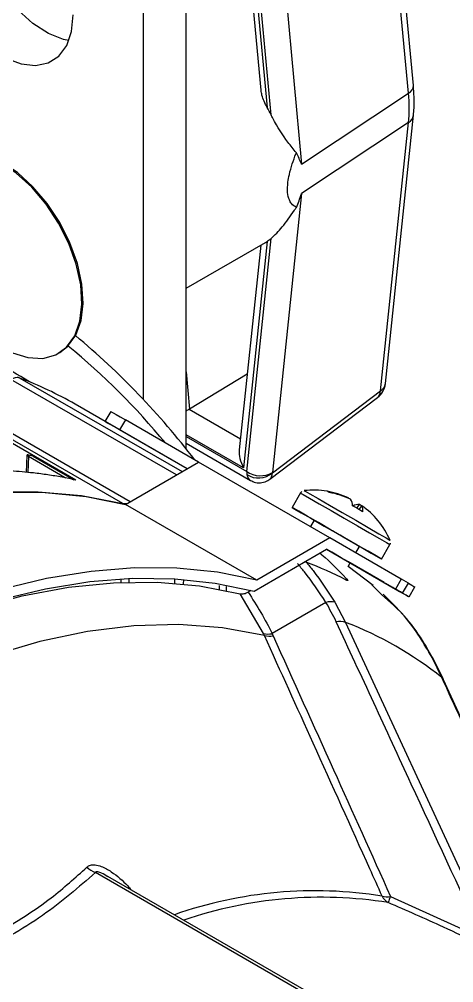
# Model space of a CAD drawing. Extents: x 8 to 113, y 0 to 87.
# Drawn here: x 20.174 to 21.531, y 69.723 to 72.732 of the extents above; entities that cross this region are included whole.
import ezdxf

# ---------------------------------------------------------------- set-up
doc = ezdxf.new("R2010")
doc.units = 0
doc.header["$MEASUREMENT"] = 0
doc.layers.add('OBJECT', color=7, linetype='CONTINUOUS')

msp = doc.modelspace()

# ---------------------------------------------------------------- linework, layer by layer
at = {"layer": 'OBJECT'}
for p, q in [((20.695, 71.3904), (20.695, 77.1305)), ((20.5621, 71.5443), (20.5621, 77.0537)), ((21.4049, 72.5253), (21.3172, 73.4649)), ((21.3895, 72.5018), (21.3018, 73.4413)), ((20.8741, 73.2498), (20.9481, 72.457)), ((20.9604, 72.4336), (20.8843, 73.2495)), ((20.9644, 73.2564), (21.0556, 72.2798)), ((20.8609, 73.2389), (20.9289, 72.5104)), ((21.0556, 72.2798), (21.3895, 72.5018)), ((21.3895, 72.4096), (21.0556, 72.1876)), ((21.3018, 71.5713), (21.3895, 72.4096)), ((21.3171, 71.594), (21.4048, 72.4323)), ((21.0556, 72.1876), (20.9644, 71.3163)), ((20.8843, 71.3196), (20.9604, 72.0476)), ((20.695, 71.892), (20.9428, 72.0351)), ((20.9281, 72.0266), (20.8612, 71.3874)), ((20.9481, 72.0384), (20.8741, 71.331)), ((20.9427, 72.0352), (20.9481, 72.0384)), ((20.297, 71.6888), (20.3005, 71.6909)), ((20.695, 71.6308), (20.7058, 71.5148)), ((20.6647, 71.3089), (20.1483, 71.607)), ((20.1762, 71.6115), (20.1702, 71.6143)), ((20.1762, 71.6115), (20.6825, 71.3192)), ((20.886, 71.6241), (20.7058, 71.5148)), ((20.9644, 71.3152), (21.3018, 71.5713)), ((20.9565, 71.2956), (21.2927, 71.5508)), ((20.698, 71.3281), (20.3485, 71.5299)), ((20.4598, 71.5072), (20.4418, 71.476)), ((20.7051, 71.5143), (20.8649, 71.4221)), ((20.4978, 71.2192), (20.054, 71.4753)), ((20.0796, 71.4806), (20.5208, 71.2259)), ((20.5056, 71.4808), (20.4876, 71.4496)), ((20.734, 71.3489), (20.5056, 71.4808)), ((20.3512, 71.2928), (20.0601, 71.4609)), ((20.698, 71.3281), (20.4876, 71.4496)), ((20.8741, 71.331), (20.695, 71.4345)), ((20.695, 71.4288), (20.8843, 71.3196)), ((20.695, 71.4077), (20.8958, 71.2918)), ((20.1983, 71.3707), (20.1958, 71.317)), ((20.2028, 71.367), (20.2005, 71.3166)), ((20.2028, 71.367), (20.3155, 71.3021)), ((20.2167, 71.3678), (20.3449, 71.2941)), ((20.5054, 71.217), (20.734, 71.3489)), ((21.1441, 71.1122), (20.734, 71.3489)), ((21.0525, 71.2525), (21.0263, 71.2072)), ((21.2017, 71.2369), (21.2014, 71.2362)), ((20.5091, 71.2191), (20.4978, 71.2192)), ((20.4978, 71.2189), (20.4978, 71.2192)), ((20.9156, 70.9802), (20.5054, 71.217)), ((21.2281, 71.2048), (21.2362, 71.2169)), ((21.2433, 71.2129), (21.2347, 71.201)), ((21.2428, 71.2123), (21.2362, 71.2169)), ((21.0947, 71.1677), (21.0831, 71.1474)), ((21.1441, 71.1122), (20.9156, 70.9802)), ((21.3666, 70.9837), (21.1441, 71.1122)), ((21.2251, 71.0654), (21.2368, 71.0857)), ((21.3052, 71.0462), (21.3314, 71.0915)), ((20.9073, 70.9461), (21.1336, 71.0767)), ((21.1336, 71.0767), (21.3486, 70.9525)), ((21.07, 71.0365), (21.0648, 71.037)), ((21.2006, 71.0231), (21.2071, 71.0342)), ((21.2793, 70.9635), (21.2008, 71.0234)), ((21.313, 70.973), (21.2071, 71.0342)), ((20.4922, 70.9733), (20.4925, 70.9843)), ((20.5176, 70.9741), (20.5178, 70.9856)), ((20.6595, 70.9704), (20.6598, 70.9845)), ((20.6874, 70.9679), (20.6877, 70.9826)), ((20.7992, 70.9496), (20.7992, 70.9638)), ((21.1955, 70.9801), (21.1953, 70.9857)), ((21.3065, 70.9349), (21.275, 70.9656)), ((21.313, 70.973), (21.313, 70.973)), ((21.3666, 70.9837), (21.3486, 70.9525)), ((21.3711, 70.9395), (21.3891, 70.9707)), ((20.8202, 70.9604), (20.8202, 70.9458)), ((20.9365, 70.814), (20.8639, 70.9378)), ((20.8968, 70.9478), (20.8888, 70.9432)), ((21.3452, 70.9545), (21.3449, 70.9547)), ((21.391, 70.9281), (21.409, 70.9592)), ((21.1318, 70.9103), (20.9634, 70.8131)), ((21.1595, 70.9116), (21.1932, 70.8484)), ((21.1932, 70.8484), (21.6616, 69.8332)), ((20.9394, 70.8077), (20.9365, 70.814)), ((21.4935, 70.6759), (21.4629, 70.7384)), ((21.858, 69.8807), (21.4987, 70.6694)), ((23.5414, 68.2608), (20.4126, 70.067)), ((23.5566, 68.2621), (20.4512, 70.0548)), ((21.3331, 69.9924), (21.6202, 69.8622))]:
    msp.add_line(p, q, dxfattribs=at)
at = {"layer": 'OBJECT', "flags": 128}
for points in [[(20.3294, 72.6661), (20.3126, 72.6695), (20.2651, 72.688), (20.217, 72.7188), (20.1706, 72.7604), (20.128, 72.811), (20.0913, 72.8682), (20.0622, 72.9293), (20.042, 72.9915), (20.0316, 73.0518), (20.0316, 73.1074), (20.042, 73.1558), (20.0438, 73.1607)], [(19.9951, 72.7343), (20.0377, 72.6837), (20.0841, 72.642), (20.1322, 72.6112), (20.1797, 72.5928), (20.2244, 72.5876), (20.2643, 72.5958), (20.2974, 72.617), (20.3223, 72.6503), (20.3376, 72.6942), (20.3429, 72.7465)], [(20.3005, 72.0974), (20.2615, 72.1566), (20.2169, 72.2093), (20.1684, 72.2533), (20.1182, 72.2867), (20.0683, 72.3082), (20.0206, 72.3169), (19.9772, 72.3124), (19.9485, 72.3006)], [(20.297, 72.0953), (20.258, 72.1546), (20.2133, 72.2073), (20.1649, 72.2512), (20.1147, 72.2847), (20.0647, 72.3061), (20.0171, 72.3148), (19.9737, 72.3104), (19.9363, 72.293), (19.9065, 72.2633), (19.8855, 72.2226), (19.8741, 72.1728)], [(20.1527, 71.6903), (20.2015, 71.6752), (20.2473, 71.6731), (20.2879, 71.6841), (20.3216, 71.7077), (20.3472, 71.7431), (20.3635, 71.7887), (20.3698, 71.8428), (20.366, 71.903), (20.3521, 71.9669), (20.3288, 72.0319), (20.297, 72.0953)], [(20.3005, 71.6909), (20.3252, 71.7098), (20.3507, 71.7452), (20.367, 71.7908), (20.3734, 71.8448), (20.3695, 71.905), (20.3557, 71.9689), (20.3324, 72.0339), (20.3005, 72.0974)], [(20.4598, 71.5072), (20.4614, 71.5063), (20.467, 71.503), (20.4765, 71.4975), (20.4896, 71.49), (20.5056, 71.4808)], [(20.4876, 71.4496), (20.4716, 71.4589), (20.4585, 71.4664), (20.449, 71.4719), (20.4434, 71.4751), (20.4419, 71.476), (20.4445, 71.4745), (20.4508, 71.4708)], [(17.7274, 69.6198), (17.8567, 69.7945), (17.9915, 69.9622), (18.131, 70.1223), (18.2748, 70.2742), (18.4222, 70.4171), (18.5725, 70.5504), (18.7252, 70.6737), (18.8795, 70.7862), (19.0348, 70.8876), (19.1904, 70.9775), (19.3457, 71.0554), (19.5, 71.121), (19.6527, 71.174), (19.803, 71.2142), (19.9504, 71.2415), (20.0941, 71.2556), (20.2337, 71.2566), (20.3684, 71.2444), (20.4978, 71.2192)], [(19.4171, 71.0838), (19.563, 71.1413), (19.7072, 71.1873), (19.849, 71.2218), (19.9881, 71.2445), (20.1238, 71.2554), (20.2556, 71.2544), (20.383, 71.2416), (20.5054, 71.217)], [(21.0525, 71.2525), (21.0527, 71.2524), (21.0609, 71.2476), (21.0808, 71.2361), (21.1106, 71.2189), (21.1476, 71.1976), (21.1885, 71.1739), (21.2298, 71.1501), (21.2676, 71.1283), (21.2988, 71.1103), (21.3204, 71.0978), (21.3307, 71.0919), (21.3314, 71.0915)], [(21.0639, 71.2599), (21.0665, 71.2584), (21.0812, 71.2499), (21.1073, 71.2348), (21.1423, 71.2146), (21.1827, 71.1913), (21.2246, 71.1671), (21.2639, 71.1444), (21.2968, 71.1254), (21.32, 71.112), (21.3312, 71.1055), (21.3321, 71.105)], [(21.1552, 71.1328), (21.1483, 71.1367), (21.1083, 71.1598), (21.0734, 71.18), (21.0467, 71.1954), (21.0306, 71.2047), (21.0265, 71.2071), (21.0348, 71.2023), (21.0547, 71.1908), (21.0844, 71.1736), (21.1214, 71.1523), (21.1624, 71.1286), (21.2036, 71.1048), (21.2415, 71.083), (21.2726, 71.065), (21.2943, 71.0525), (21.3045, 71.0466), (21.3024, 71.0478), (21.3024, 71.0478)], [(21.0947, 71.1677), (21.0962, 71.1669), (21.1069, 71.1607), (21.1265, 71.1493), (21.1522, 71.1345), (21.1799, 71.1185), (21.2054, 71.1038), (21.225, 71.0925), (21.2355, 71.0864), (21.2368, 71.0857)], [(21.3024, 71.0478), (21.2882, 71.056), (21.263, 71.0705), (21.2293, 71.09), (21.1899, 71.1127), (21.1763, 71.1206)], [(21.2071, 71.0342), (21.2159, 71.0291), (21.215, 71.0296), (21.2022, 71.0371), (21.1792, 71.0503), (21.1497, 71.0673), (21.1336, 71.0767)], [(20.9156, 70.9802), (20.7931, 71.0049), (20.6657, 71.0177), (20.5339, 71.0186), (20.3982, 71.0077), (20.2592, 70.985), (20.1173, 70.9506), (19.9731, 70.9045), (19.8272, 70.847)], [(19.6255, 70.7206), (19.7365, 70.7752), (19.8874, 70.8395), (20.0367, 70.8915), (20.1838, 70.931), (20.3279, 70.958), (20.4686, 70.9721), (20.6052, 70.9735), (20.7372, 70.9621), (20.8639, 70.9378)], [(19.8272, 70.8174), (19.9721, 70.8742), (20.1153, 70.9196), (20.2562, 70.9535), (20.3942, 70.9757), (20.5288, 70.986), (20.6596, 70.9845), (20.7859, 70.9712), (20.9073, 70.9461)], [(21.313, 70.973), (21.3099, 70.9748), (21.3097, 70.9749), (21.3125, 70.9734), (21.3177, 70.9704), (21.3246, 70.9663), (21.3322, 70.962), (21.3393, 70.9579), (21.3449, 70.9547)], [(21.3891, 70.9707), (21.3821, 70.9747), (21.3745, 70.9791), (21.3674, 70.9832), (21.3666, 70.9837)], [(21.3891, 70.9707), (21.3996, 70.9647), (21.4063, 70.9608), (21.4089, 70.9593), (21.409, 70.9592)], [(21.3711, 70.9395), (21.3641, 70.9435), (21.3565, 70.9479), (21.3494, 70.952), (21.3439, 70.9552), (21.3408, 70.957), (21.3406, 70.9571), (21.3434, 70.9555), (21.3486, 70.9525)], [(21.3452, 70.9545), (21.3612, 70.9452), (21.3743, 70.9377), (21.3838, 70.9322), (21.3894, 70.929), (21.3909, 70.9281), (21.3883, 70.9296), (21.3816, 70.9335), (21.3711, 70.9395)], [(20.9394, 70.8077), (20.8089, 70.8315), (20.6729, 70.8416), (20.532, 70.8379), (20.3868, 70.8203), (20.238, 70.7891), (20.0863, 70.7443), (19.9324, 70.6862), (19.7771, 70.6151), (19.621, 70.5311), (19.465, 70.4349), (19.3096, 70.3267), (19.1558, 70.2072), (19.0041, 70.0768), (18.8553, 69.9362), (18.7101, 69.7861), (18.5691, 69.6271), (18.4331, 69.46), (18.3027, 69.2856)]]:
    msp.add_lwpolyline(points, dxfattribs=at)
at = {"layer": 'OBJECT'}
for centre, radius, start, end in [((21.3788, 72.5255), 0.026, 294.2226, 359.614), ((20.3823, 72.1444), 0.6464, 26.5711, 28.915), ((21.3735, 72.4369), 0.0317, 300.4889, 351.8292), ((20.8785, 72.1445), 0.1268, 303.2754, 310.2183), ((18.8166, 69.9017), 2.3968, 37.3537, 50.231), ((19.585, 70.6008), 1.1763, 58.1046, 70.4666), ((18.9674, 70.0452), 2.1505, 39.3495, 50.7911), ((20.167, 71.5795), 0.0333, 74.0154, 124.2943), ((19.7592, 70.5083), 1.1794, 60.0189, 69.2913), ((21.2549, 71.6005), 0.0625, 307.2002, 354.0272), ((21.2764, 71.5703), 0.0254, 309.8639, 2.2971), ((21.2857, 71.5986), 0.0317, 300.4904, 351.793), ((20.927, 71.3826), 0.0762, 235.86, 299.4151), ((20.921, 71.3671), 0.0677, 237.9145, 309.8875), ((21.0921, 70.999), 0.2624, 80.5142, 96.1668), ((21.0938, 71.0105), 0.2508, 64.5169, 80.4965), ((21.1324, 71.2454), 0.0128, 42.7925, 77.2465), ((21.0985, 71.0013), 0.2564, 64.5402, 80.2857), ((21.1786, 71.2136), 0.0357, 357.7094, 32.5645), ((21.0776, 70.9381), 0.3063, 56.5086, 63.4898), ((21.2347, 71.1812), 0.0358, 87.4645, 122.2963), ((21.2192, 71.1988), 0.0279, 349.1259, 30.3636), ((21.1011, 71.0062), 0.2508, 39.5018, 55.4818), ((21.0921, 70.999), 0.2624, 23.8332, 39.4846), ((20.6555, 69.9472), 1.1655, 62.4197, 69.1688), ((21.148, 70.8622), 0.0507, 76.9721, 108.6342), ((21.1748, 70.7966), 0.055, 70.4716, 101.591), ((20.7899, 69.7993), 1.124, 51.2502, 68.974), ((20.9519, 70.8705), 0.0586, 254.7597, 281.3144), ((20.9557, 70.8645), 0.0591, 253.9561, 280.4929), ((21.4478, 70.7206), 0.0233, 27.8973, 49.7434), ((21.4833, 70.6621), 0.0171, 25.3678, 53.6843), ((20.4395, 70.1419), 0.0796, 226.9461, 250.2256), ((21.0981, 68.6768), 1.3331, 80.9782, 109.2612), ((21.1175, 68.6642), 1.3255, 80.9583, 108.9089), ((21.3509, 70.0152), 0.0489, 206.4599, 239.1153), ((21.3225, 70.0522), 0.0608, 255.4103, 280.1269), ((21.6091, 69.8761), 0.2995, 157.1476, 161.0741)]:
    msp.add_arc(centre, radius, start, end, dxfattribs=at)
for centre, major_axis, ratio, start_param, end_param in [((21.0345, 72.6571), (-0.2542, 0.4311), 0.582405, 3.807567, 4.033905), ((20.6739, 71.4915), (0.0521, 0.0334), 0.049063, 0.897939, 1.12299), ((20.6695, 71.5392), (0.0548, 0.0042), 0.631769, 5.369896, 5.387349), ((20.913, 71.3535), (-0.0335, 0.0656), 0.609076, 0.753595, 1.602518), ((20.9281, 71.3453), (0.0315, 0.054), 0.564605, 2.358615, 2.564739), ((20.9227, 71.3484), (0.0254, 0.0574), 0.506157, 2.507893, 3.086563), ((20.9227, 71.3484), (-0.0325, 0.0537), 0.485137, 3.193113, 3.790017), ((20.9693, 71.3195), (0.00396, 0.00637), 0.47059, 2.371321, 2.577444)]:
    msp.add_ellipse(centre, major_axis=major_axis, ratio=ratio, start_param=start_param, end_param=end_param, dxfattribs=at)
for points, knots in [([(20.9481, 72.457), (20.9415, 72.4696), (20.9322, 72.4873), (20.93, 72.5053), (20.9294, 72.5105)], [0, 0, 0, 0, 0.711482, 1, 1, 1, 1]), ([(21.4048, 72.4323), (21.4055, 72.4398), (21.4082, 72.4697), (21.4063, 72.5015), (21.4049, 72.5253)], [0, 0, 0, 0, 0.251372, 1, 1, 1, 1]), ([(21.0393, 72.3154), (21.0306, 72.3259), (21.0056, 72.3556), (20.9783, 72.3989), (20.9623, 72.43), (20.9604, 72.4336)], [0, 0, 0, 0, 0.324577, 0.922742, 1, 1, 1, 1]), ([(21.0393, 72.1443), (21.0338, 72.1477), (21.0253, 72.1528), (21.0161, 72.1689), (21.011, 72.19), (21.0119, 72.2192), (21.0195, 72.2607), (21.0301, 72.2925), (21.0389, 72.3143), (21.0393, 72.3154)], [0, 0, 0, 0, 0.190457, 0.293194, 0.446602, 0.600717, 0.707922, 0.98553, 1, 1, 1, 1]), ([(21.0556, 72.2798), (21.0555, 72.28), (21.0506, 72.2916), (21.0449, 72.3036), (21.0393, 72.3154)], [0, 0, 0, 0, 0.017275, 1, 1, 1, 1]), ([(21.0393, 72.1443), (21.0449, 72.1583), (21.0506, 72.1725), (21.0555, 72.1873), (21.0556, 72.1876)], [0, 0, 0, 0, 0.98272, 1, 1, 1, 1]), ([(20.9604, 72.0476), (20.9721, 72.0586), (20.9959, 72.0812), (21.0215, 72.1192), (21.0373, 72.1414), (21.0393, 72.1443)], [0, 0, 0, 0, 0.454626, 0.927986, 1, 1, 1, 1]), ([(20.2026, 71.371), (20.2013, 71.3712), (20.1988, 71.3716), (20.1979, 71.3708), (20.199, 71.3694), (20.201, 71.368), (20.2025, 71.3672), (20.2028, 71.367)], [0, 0, 0, 0, 0.29148, 0.560989, 0.754894, 0.949735, 1, 1, 1, 1]), ([(20.2167, 71.3678), (20.2147, 71.3683), (20.2105, 71.3692), (20.2058, 71.3703), (20.2031, 71.3708), (20.2026, 71.371)], [0, 0, 0, 0, 0.44189, 0.883774, 1, 1, 1, 1]), ([(20.3512, 71.2928), (20.3367, 71.2959), (20.3078, 71.302), (20.2636, 71.3093), (20.2103, 71.3165), (20.1711, 71.3194), (20.1472, 71.3212)], [0, 0, 0, 0, 0.218765, 0.43753, 0.656295, 1, 1, 1, 1]), ([(20.3155, 71.3021), (20.3165, 71.3015), (20.3183, 71.3004), (20.3191, 71.2996), (20.3194, 71.2993)], [0, 0, 0, 0, 0.549208, 1, 1, 1, 1]), ([(20.8959, 71.292), (20.9012, 71.2895), (20.9125, 71.284), (20.9318, 71.2841), (20.9473, 71.2887), (20.9543, 71.2945), (20.9564, 71.2961)], [0, 0, 0, 0, 0.268973, 0.577957, 0.878572, 1, 1, 1, 1]), ([(21.0565, 71.2567), (21.0557, 71.2562), (21.0541, 71.2552), (21.0532, 71.2534), (21.0528, 71.2525)], [0, 0, 0, 0, 0.438598, 1, 1, 1, 1]), ([(21.3312, 71.0916), (21.3318, 71.0926), (21.3327, 71.0939), (21.3328, 71.0954), (21.3329, 71.0958)], [0, 0, 0, 0, 0.763735, 1, 1, 1, 1]), ([(21.1126, 71.0646), (21.1147, 71.0629), (21.1432, 71.0401), (21.1703, 71.0119), (21.1953, 70.9857)], [0, 0, 0, 0, 0.073864, 1, 1, 1, 1]), ([(21.1318, 70.9103), (21.1318, 70.9103), (21.1105, 70.9431), (21.0818, 70.9856), (21.0501, 71.0235), (21.0429, 71.0321)], [0, 0, 0, 0, 0.000015, 0.773396, 1, 1, 1, 1]), ([(21.07, 71.0365), (21.0772, 71.0278), (21.1093, 70.989), (21.1376, 70.9454), (21.1595, 70.9116)], [0, 0, 0, 0, 0.224508, 1, 1, 1, 1]), ([(21.1953, 70.9857), (21.196, 70.9849), (21.1976, 70.9832), (21.1991, 70.9811), (21.1997, 70.9797), (21.1994, 70.9789), (21.198, 70.9789), (21.1961, 70.9798), (21.1951, 70.9803)], [0, 0, 0, 0, 0.139974, 0.280609, 0.412115, 0.549234, 0.769117, 1, 1, 1, 1]), ([(20.8639, 70.9378), (20.868, 70.9374), (20.8758, 70.9367), (20.8847, 70.9411), (20.8888, 70.9432)], [0, 0, 0, 0, 0.540768, 1, 1, 1, 1]), ([(20.8888, 70.9432), (20.9157, 70.9005), (20.9427, 70.8579), (20.9634, 70.8131), (20.9634, 70.8131)], [0, 0, 0, 0, 0.999987, 1, 1, 1, 1]), ([(21.4629, 70.7384), (21.4374, 70.7825), (21.3949, 70.8557), (21.3317, 70.9123), (21.3065, 70.9349)], [0, 0, 0, 0, 0.601074, 1, 1, 1, 1]), ([(21.4681, 70.7314), (21.4568, 70.7518), (21.43, 70.8003), (21.3778, 70.8701), (21.3324, 70.9147), (21.3101, 70.9366)], [0, 0, 0, 0, 0.269103, 0.640036, 1, 1, 1, 1]), ([(21.1638, 70.8505), (21.1535, 70.8704), (21.1433, 70.8904), (21.1318, 70.9103), (21.1318, 70.9103)], [0, 0, 0, 0, 0.99997, 1, 1, 1, 1]), ([(21.6202, 69.8622), (21.5461, 70.0226), (21.3938, 70.3522), (21.2418, 70.6815), (21.1638, 70.8505)], [0, 0, 0, 0, 0.486655, 1, 1, 1, 1]), ([(20.9634, 70.8131), (20.9634, 70.8131), (20.9645, 70.8108), (20.9655, 70.8086), (20.9665, 70.8064)], [0, 0, 0, 0, 0.000279, 1, 1, 1, 1]), ([(21.3072, 69.9934), (21.2944, 70.0217), (21.2228, 70.1809), (21.1003, 70.4524), (20.9902, 70.6954), (20.9394, 70.8077)], [0, 0, 0, 0, 0.1041979, 0.5858463, 1, 1, 1, 1]), ([(20.9665, 70.8064), (21.0294, 70.667), (21.1519, 70.3959), (21.2739, 70.1243), (21.3331, 69.9924)], [0, 0, 0, 0, 0.514049, 1, 1, 1, 1]), ([(21.4988, 70.6691), (21.497, 70.6731), (21.4872, 70.6952), (21.4768, 70.7147), (21.4684, 70.7307)], [0, 0, 0, 0, 0.18235, 1, 1, 1, 1]), ([(21.8552, 69.8823), (21.8163, 69.968), (21.6959, 70.2324), (21.5751, 70.497), (21.4935, 70.6759)], [0, 0, 0, 0, 0.323955, 1, 1, 1, 1]), ([(20.3852, 70.0837), (20.3886, 70.0863), (20.3956, 70.0913), (20.4119, 70.0919), (20.4347, 70.0857), (20.4711, 70.0647), (20.5019, 70.038), (20.5199, 70.0172), (20.5233, 70.0132)], [0, 0, 0, 0, 0.099, 0.197937, 0.32287, 0.5267, 0.909915, 1, 1, 1, 1]), ([(19.806, 69.7494), (19.8411, 69.7619), (19.9466, 69.7996), (20.109, 69.8764), (20.2676, 69.9771), (20.3493, 70.0512), (20.3852, 70.0837)], [0, 0, 0, 0, 0.149978, 0.450605, 0.758659, 1, 1, 1, 1]), ([(20.4126, 70.067), (20.3597, 70.0211), (20.2526, 69.9281), (20.0505, 69.8132), (19.8955, 69.7542), (19.8224, 69.7263)], [0, 0, 0, 0, 0.339274, 0.688484, 1, 1, 1, 1]), ([(20.4506, 70.0538), (20.4445, 70.058), (20.4368, 70.0632), (20.4258, 70.0677), (20.4211, 70.0692), (20.4173, 70.0697), (20.415, 70.0696), (20.4134, 70.0688), (20.4128, 70.0678), (20.4126, 70.0672), (20.4126, 70.067)], [0, 0, 0, 0, 0.509232, 0.632649, 0.769196, 0.823997, 0.879351, 0.928949, 0.981687, 1, 1, 1, 1]), ([(21.6105, 69.8436), (21.5732, 69.8614), (21.4791, 69.9062), (21.3835, 69.948), (21.3258, 69.9732)], [0, 0, 0, 0, 0.396331, 1, 1, 1, 1])]:
    msp.add_open_spline(points, degree=3, knots=knots, dxfattribs=at)

doc.saveas('drawing.dxf')
